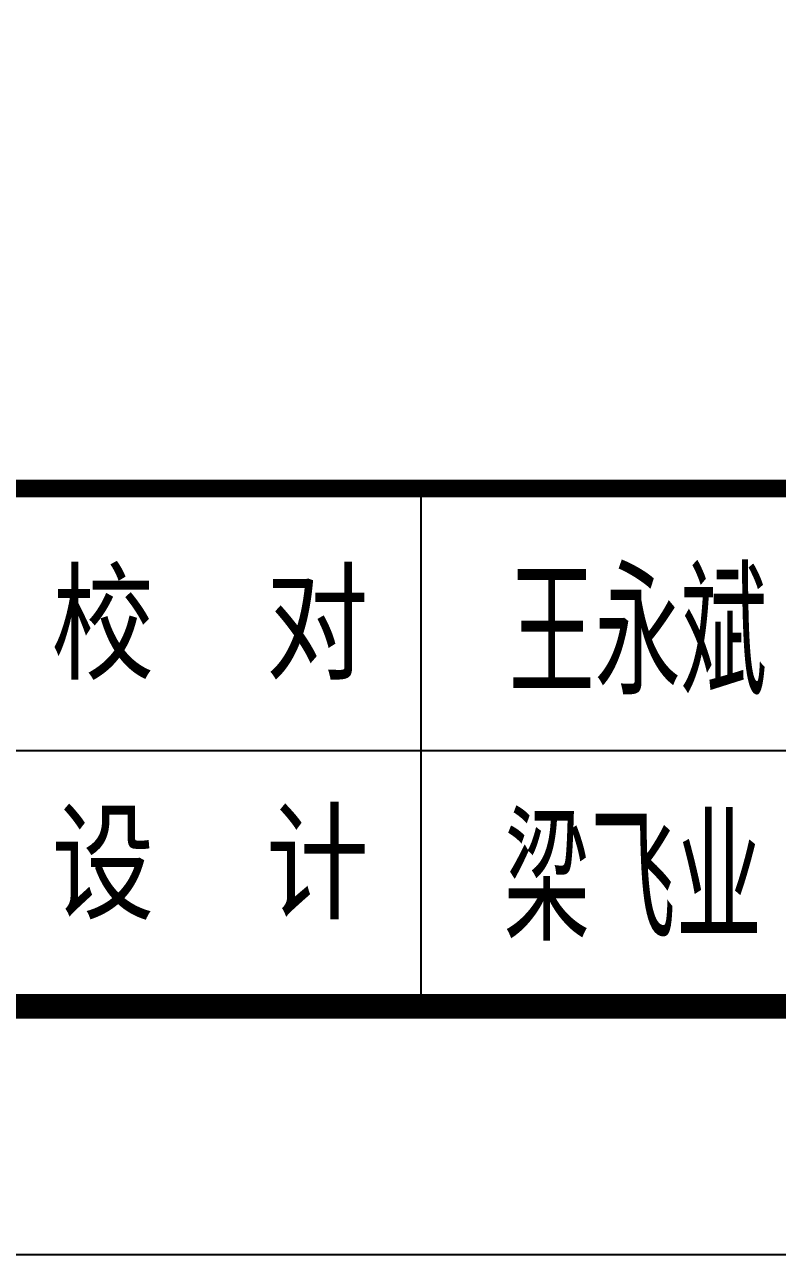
# Model space of a CAD drawing. Extents: x 4283 to 40403, y 1134 to 1764.
# Drawn here: x 5684.63 to 5706.08, y 1467.09 to 1502.14 of the extents above; entities that cross this region are included whole.
import ezdxf

# ---------------------------------------------------------------- set-up
doc = ezdxf.new("R2010")
doc.units = 0
for name, color, linetype in [('PUB_TITLE', 4, 'Continuous'), ('S-MODIFY', 4, 'Continuous'), ('华泽绵阳图框', 7, 'Continuous'), ('图框', 7, 'Continuous'), ('签名图层1', 7, 'Continuous')]:
    doc.layers.add(name, color=color, linetype=linetype)
doc.styles.add('-宋体', font='', dxfattribs={"width": 0.8})
doc.styles.add('_HZTXT', font='txt.shx', dxfattribs={"width": 0.8, "bigfont": 'hztxt.shx'})
doc.styles.get('-宋体').set_extended_font_data('SimSun')

msp = doc.modelspace()

# ---------------------------------------------------------------- linework, layer by layer
at = {"layer": 'PUB_TITLE'}
msp.add_lwpolyline([(5542.534, 1467.091), (5962.534, 1467.091), (5962.534, 1764.091), (5542.534, 1764.091)], close=True, dxfattribs=at)
at = {"layer": 'PUB_TITLE', "color": 7, "const_width": 0.506}
msp.add_lwpolyline([(5560.211, 1474.161), (5955.234, 1474.161), (5955.239, 1488.923), (5560.211, 1488.923)], close=True, dxfattribs=at)
at = {"layer": 'S-MODIFY'}
msp.add_lwpolyline([(5542.534, 1467.091), (5962.534, 1467.091), (5962.534, 1764.091), (5542.534, 1764.091)], close=True, dxfattribs=at)
at = {"layer": '华泽绵阳图框', "color": 7}
for p, q in [((5695.937, 1474.076), (5695.937, 1488.838)), ((5610.855, 1481.457), (5720.246, 1481.457))]:
    msp.add_line(p, q, dxfattribs=at)
at = {"layer": '华泽绵阳图框', "color": 7, "const_width": 0.707}
msp.add_lwpolyline([(5560.211, 1474.161), (5955.464, 1474.161), (5955.464, 1756.99), (5560.211, 1756.99)], close=True, dxfattribs=at)
at = {"layer": '华泽绵阳图框', "color": 7, "const_width": 0.506}
msp.add_lwpolyline([(5560.211, 1488.923), (5955.239, 1488.923)], dxfattribs=at)

# ---------------------------------------------------------------- texts
at = {"layer": '图框', "color": 7, "style": '-宋体', "width": 0.8}
for s, p in [('校', (5685.396, 1483.759)), ('对', (5691.506, 1483.759)), ('设', (5685.402, 1476.931)), ('计', (5691.512, 1476.931))]:
    msp.add_text(s, height=2.685, dxfattribs=at).set_placement(p)
at = {"layer": '签名图层1', "style": '_HZTXT', "width": 0.7}
for s, p in [('王永斌', (5698.43, 1483.041)), ('梁飞业', (5698.289, 1476.034))]:
    msp.add_text(s, height=3.5, dxfattribs=at).set_placement(p)

doc.saveas('drawing.dxf')
